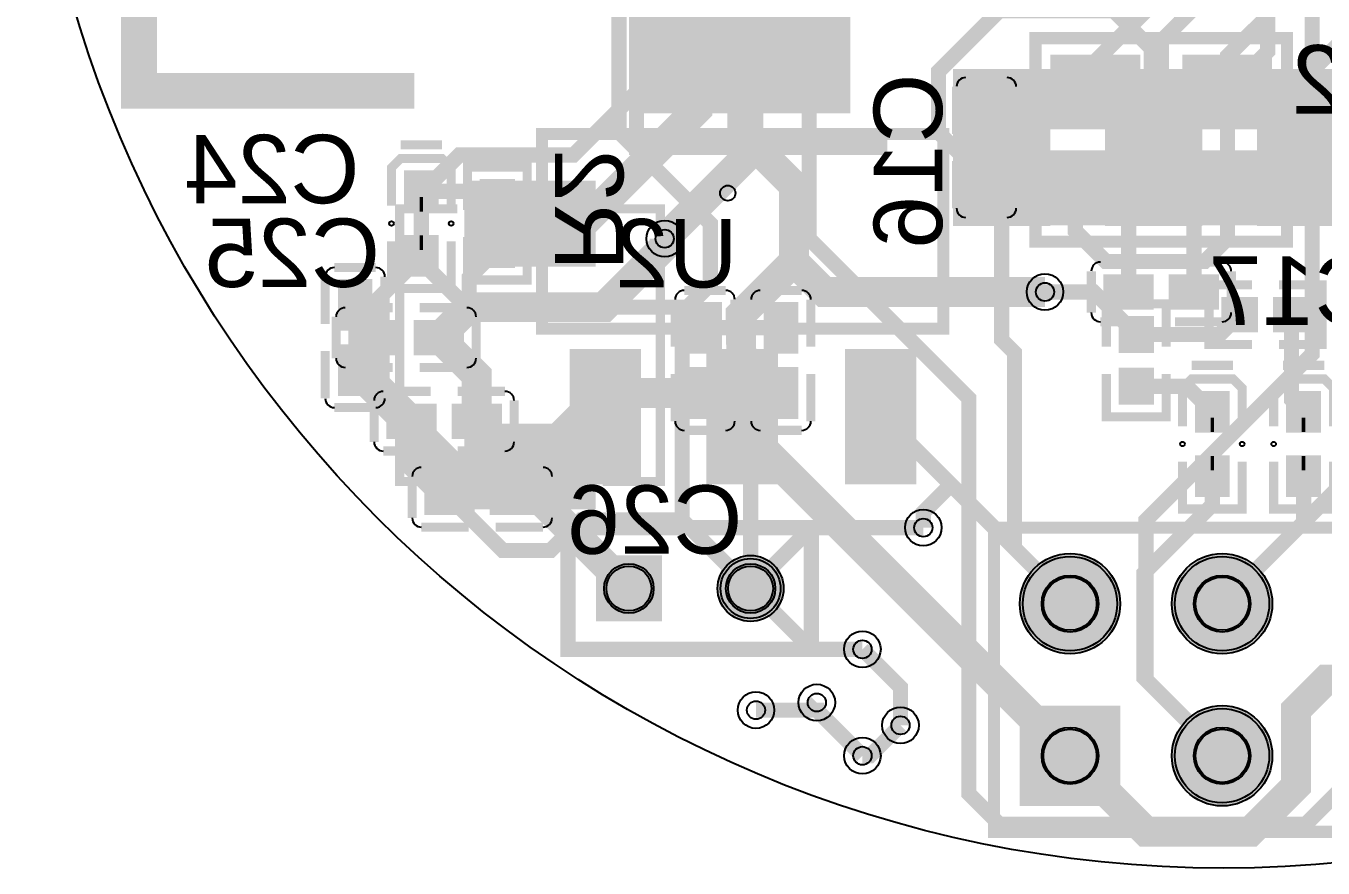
# Model space of a CAD drawing. Header units: millimetres. Extents: x -14.7 to 26, y -7.1 to 33.9.
# Drawn here: x -14.73 to 6.93, y -7.08 to 6.98 of the extents above; entities that cross this region are included whole.
import ezdxf

# ---------------------------------------------------------------- set-up
doc = ezdxf.new("R2010")
doc.units = ezdxf.units.MM
for name, color, linetype, true_color in [('BoardOutLine', 7, 'Continuous', 0xff00ff), ('BottomLayer', 7, 'Continuous', 0x0000ff), ('BottomPasteMaskLayer', 7, 'Continuous', 0x800000), ('BottomSilkLayer', 7, 'Continuous', 0x66cc33), ('BottomSolderMaskLayer', 7, 'Continuous', 0xaa00ff), ('Document', 7, 'Continuous', 0xffffff), ('Hole', 7, 'Continuous', 0x222222), ('Multi-Layer', 7, 'Continuous', 0xc0c0c0), ('TopLayer', 7, 'Continuous', 0xff0000), ('TopPasteMaskLayer', 7, 'Continuous', 0x808080), ('TopSilkLayer', 7, 'Continuous', 0xffcc00), ('TopSolderMaskLayer', 7, 'Continuous', 0x800080)]:
    doc.layers.add(name, color=color, linetype=linetype, true_color=true_color)
doc.styles.get("Standard").update_dxf_attribs({"font": 'arial.ttf'})

msp = doc.modelspace()

# ---------------------------------------------------------------- hatches: boundary and pattern name
at = {"layer": 'BottomLayer'}
for points in [[(-1.0170160000000124, 7.734299999999962), (-4.522216000000071, 7.734299999999962), (-4.522216000000071, 5.57529999999997), (-1.0170160000000124, 5.57529999999997)], [(2.427909799999725, 5.305018600000039), (3.4659823999998025, 5.304916999999932), (3.827983199999835, 5.683910399999945), (3.8279069999998683, 6.455028999999968), (2.427909799999725, 6.455028999999968)], [(4.628057799999851, 5.305018600000039), (6.028054999999995, 5.305018600000039), (6.028054999999995, 6.455028999999968), (4.628057799999851, 6.455028999999968)], [(1.577085999999781, 5.103012400000011), (1.0370819999998275, 5.103012400000011), (1.0370819999998275, 5.893104799999946), (1.577085999999781, 5.893104799999946)], [(1.577085999999781, 4.802987599999938), (1.0370819999998275, 4.802987599999938), (1.0370819999998275, 4.012895200000003), (1.577085999999781, 4.012895200000003)], [(2.427909799999725, 3.704818599999953), (3.8279069999998683, 3.704818599999953), (3.8279069999998683, 4.854828999999995), (2.427909799999725, 4.854828999999995)], [(4.628057799999851, 3.704818599999953), (6.028054999999995, 3.704818599999953), (6.028054999999995, 4.854828999999995), (4.628057799999851, 4.854828999999995)], [(-7.857997999999952, 3.902989400000024), (-8.398002000000133, 3.902989400000024), (-8.398002000000133, 4.539487999999892), (-7.857997999999952, 4.539487999999892)], [(-7.128002000000151, 3.8330124000000296), (-6.5879979999999705, 3.8330124000000296), (-6.5879979999999705, 4.398644999999988), (-7.128002000000151, 4.398644999999988)], [(-7.128002000000151, 3.532987599999956), (-6.5879979999999705, 3.532987599999956), (-6.5879979999999705, 2.9673549999999977), (-7.128002000000151, 2.9673549999999977)], [(-7.857997999999952, 3.4630105999999614), (-8.398002000000133, 3.4630105999999614), (-8.398002000000133, 2.8265119999999797), (-7.857997999999952, 2.8265119999999797)], [(4.078071599999703, 2.269997999999987), (4.078071599999703, 2.810002000000054), (3.287979199999654, 2.810002000000054), (3.287979199999654, 2.269997999999987)], [(4.378096400000004, 2.269997999999987), (4.378096400000004, 2.810002000000054), (5.168188800000053, 2.810002000000054), (5.168188800000053, 2.269997999999987)], [(-8.532012400000212, 1.5079979999999296), (-8.532012400000212, 2.0480019999999968), (-9.322104800000261, 2.0480019999999968), (-9.322104800000261, 1.5079979999999296)], [(-8.231987600000139, 1.5079979999999296), (-8.231987600000139, 2.0480019999999968), (-7.44189520000009, 2.0480019999999968), (-7.44189520000009, 1.5079979999999296)], [(-4.509516000000076, 1.5366999999999962), (-5.601716000000124, 1.5366999999999962), (-5.601716000000124, -0.6222999999999956), (-4.509516000000076, -0.6222999999999956)], [(-2.223516000000018, 1.5366999999999962), (-3.315716000000066, 1.5366999999999962), (-3.315716000000066, -0.6222999999999956), (-2.223516000000018, -0.6222999999999956)], [(0.08788399999980356, 1.5366999999999962), (-1.0043160000002445, 1.5366999999999962), (-1.0043160000002445, -0.6222999999999956), (0.08788399999980356, -0.6222999999999956)], [(-7.8970124000002215, 0.11099799999999505), (-7.8970124000002215, 0.6510020000000623), (-8.68710480000027, 0.6510020000000623), (-8.68710480000027, 0.11099799999999505)], [(-7.596987600000148, 0.11099799999999505), (-7.596987600000148, 0.6510020000000623), (-6.806895200000099, 0.6510020000000623), (-6.806895200000099, 0.11099799999999505)], [(-7.262012400000231, -1.1590020000001005), (-7.262012400000231, -0.6189980000000332), (-8.05210480000028, -0.6189980000000332), (-8.05210480000028, -1.1590020000001005)], [(-6.961987600000157, -1.1590020000001005), (-6.961987600000157, -0.6189980000000332), (-6.171895200000108, -0.6189980000000332), (-6.171895200000108, -1.1590020000001005)]]:
    msp.add_hatch(color=256, dxfattribs=at).paths.add_polyline_path(points)
at = {"layer": 'BottomPasteMaskLayer'}
for points in [[(-1.0170160000000124, 7.734299999999962), (-4.522216000000071, 7.734299999999962), (-4.522216000000071, 5.57529999999997), (-1.0170160000000124, 5.57529999999997)], [(2.427909799999725, 5.305018600000039), (3.4659823999998025, 5.304916999999932), (3.827983199999835, 5.683910399999945), (3.8279069999998683, 6.455028999999968), (2.427909799999725, 6.455028999999968)], [(4.628057799999851, 5.305018600000039), (6.028054999999995, 5.305018600000039), (6.028054999999995, 6.455028999999968), (4.628057799999851, 6.455028999999968)], [(1.082065399999692, 5.133035199999995), (1.532077199999776, 5.133035199999995), (1.5820643999998083, 5.203012199999989), (1.5820643999998083, 5.68302140000003), (1.532077199999776, 5.733033999999975), (1.082065399999692, 5.733033999999975), (1.0320781999998871, 5.68302140000003), (1.0320781999998871, 5.203012199999989)], [(1.082065399999692, 4.173016800000028), (1.532077199999776, 4.173016800000028), (1.5820643999998083, 4.223029399999973), (1.5820643999998083, 4.703013199999987), (1.532077199999776, 4.773015600000008), (1.082065399999692, 4.773015600000008), (1.0320781999998871, 4.703013199999987), (1.0320781999998871, 4.223029399999973)], [(2.427909799999725, 3.704818599999953), (3.8279069999998683, 3.704818599999953), (3.8279069999998683, 4.854828999999995), (2.427909799999725, 4.854828999999995)], [(4.628057799999851, 3.704818599999953), (6.028054999999995, 3.704818599999953), (6.028054999999995, 4.854828999999995), (4.628057799999851, 4.854828999999995)], [(-7.898003000000017, 3.8809929999999895), (-8.357997000000069, 3.8809929999999895), (-8.398002000000133, 3.9209979999999405), (-8.398002000000133, 4.499482999999941), (-8.357997000000069, 4.539487999999892), (-7.898003000000017, 4.539487999999892), (-7.857997999999952, 4.499482999999941), (-7.857997999999952, 3.9209979999999405)], [(-7.087997000000087, 3.818000999999981), (-6.628003000000035, 3.818000999999981), (-6.5879979999999705, 3.858005999999932), (-6.5879979999999705, 4.358639999999923), (-6.628003000000035, 4.398644999999988), (-7.087997000000087, 4.398644999999988), (-7.128002000000151, 4.358639999999923), (-7.128002000000151, 3.858005999999932)], [(-7.898003000000017, 3.485006999999996), (-8.357997000000069, 3.485006999999996), (-8.398002000000133, 3.445002000000045), (-8.398002000000133, 2.8665169999999307), (-8.357997000000069, 2.8265119999999797), (-7.898003000000017, 2.8265119999999797), (-7.857997999999952, 2.8665169999999307), (-7.857997999999952, 3.445002000000045)], [(-7.087997000000087, 3.5479990000000043), (-6.628003000000035, 3.5479990000000043), (-6.5879979999999705, 3.5079940000000533), (-6.5879979999999705, 3.0073600000000624), (-6.628003000000035, 2.9673549999999977), (-7.087997000000087, 2.9673549999999977), (-7.128002000000151, 3.0073600000000624), (-7.128002000000151, 3.5079940000000533)], [(3.448100799999793, 2.765018600000076), (3.448100799999793, 2.315006799999992), (3.4981133999999656, 2.2650195999999596), (3.9780971999998656, 2.2650195999999596), (4.048099599999887, 2.315006799999992), (4.048099599999887, 2.765018600000076), (3.9780971999998656, 2.8150057999999945), (3.4981133999999656, 2.8150057999999945)], [(4.408119199999874, 2.765018600000076), (4.408119199999874, 2.315006799999992), (4.478096199999982, 2.2650195999999596), (4.958105399999795, 2.2650195999999596), (5.00811799999974, 2.315006799999992), (5.00811799999974, 2.765018600000076), (4.958105399999795, 2.8150057999999945), (4.478096199999982, 2.8150057999999945)], [(-9.161983200000122, 2.0030186000000185), (-9.161983200000122, 1.5530067999999346), (-9.111970600000177, 1.5030195999999023), (-8.63198680000005, 1.5030195999999023), (-8.561984400000028, 1.5530067999999346), (-8.561984400000028, 2.0030186000000185), (-8.63198680000005, 2.053005799999937), (-9.111970600000177, 2.053005799999937)], [(-8.201964800000269, 2.0030186000000185), (-8.201964800000269, 1.5530067999999346), (-8.13198780000016, 1.5030195999999023), (-7.65197860000012, 1.5030195999999023), (-7.601966000000175, 1.5530067999999346), (-7.601966000000175, 2.0030186000000185), (-7.65197860000012, 2.053005799999937), (-8.13198780000016, 2.053005799999937)], [(-4.509516000000076, 1.5366999999999962), (-5.601716000000124, 1.5366999999999962), (-5.601716000000124, -0.6222999999999956), (-4.509516000000076, -0.6222999999999956)], [(-2.223516000000018, 1.5366999999999962), (-3.315716000000066, 1.5366999999999962), (-3.315716000000066, -0.6222999999999956), (-2.223516000000018, -0.6222999999999956)], [(0.08788399999980356, 1.5366999999999962), (-1.0043160000002445, 1.5366999999999962), (-1.0043160000002445, -0.6222999999999956), (0.08788399999980356, -0.6222999999999956)], [(-8.526983200000132, 0.606018600000084), (-8.526983200000132, 0.1560068000000001), (-8.476970600000186, 0.1060195999999678), (-7.996986800000059, 0.1060195999999678), (-7.926984400000038, 0.1560068000000001), (-7.926984400000038, 0.606018600000084), (-7.996986800000059, 0.6560058000000026), (-8.476970600000186, 0.6560058000000026)], [(-7.566964800000278, 0.606018600000084), (-7.566964800000278, 0.1560068000000001), (-7.496987799999943, 0.1060195999999678), (-7.0169786000001295, 0.1060195999999678), (-6.966966000000184, 0.1560068000000001), (-6.966966000000184, 0.606018600000084), (-7.0169786000001295, 0.6560058000000026), (-7.496987799999943, 0.6560058000000026)], [(-7.891983200000141, -0.6639814000000115), (-7.891983200000141, -1.1139931999999817), (-7.841970600000195, -1.163980400000014), (-7.361986800000068, -1.163980400000014), (-7.291984400000047, -1.1139931999999817), (-7.291984400000047, -0.6639814000000115), (-7.361986800000068, -0.6139942000000929), (-7.841970600000195, -0.6139942000000929)], [(-6.931964800000287, -0.6639814000000115), (-6.931964800000287, -1.1139931999999817), (-6.861987799999952, -1.163980400000014), (-6.381978600000139, -1.163980400000014), (-6.331966000000193, -1.1139931999999817), (-6.331966000000193, -0.6639814000000115), (-6.381978600000139, -0.6139942000000929), (-6.861987799999952, -0.6139942000000929)]]:
    msp.add_hatch(color=256, dxfattribs=at).paths.add_polyline_path(points)
at = {"layer": 'BottomSilkLayer'}
msp.add_hatch(color=256, dxfattribs=at).paths.add_polyline_path([(-7.781798000000208, 4.9204879999999775), (-8.474202000000105, 4.9204879999999775), (-8.474202000000105, 5.0728880000000345), (-7.781798000000208, 5.0728880000000345)])
at = {"layer": 'BottomSolderMaskLayer'}
for points in [[(-0.9662160000000313, 7.785099999999943), (-4.573016000000052, 7.785099999999943), (-4.573016000000052, 5.524499999999989), (-0.9662160000000313, 5.524499999999989)], [(2.377102426727788, 5.254211867956542), (3.4905095889400855, 5.254101291898564), (3.8787813566816567, 5.6665776320876375), (3.878699626728121, 6.505822267956546), (2.377102426727788, 6.505822267956546)], [(4.577250426727915, 5.254211867956542), (6.078847626728248, 5.254211867956542), (6.078847626728248, 6.505822267956546), (4.577250426727915, 6.505822267956546)], [(1.5944461234487335, 5.065846680338609), (1.019721876550875, 5.065846680338609), (1.019721876550875, 5.9302657407337165), (1.5944461234487335, 5.9302657407337165)], [(1.5944461234487335, 4.84015331966134), (1.019721876550875, 4.84015331966134), (1.019721876550875, 3.9757342592662326), (1.5944461234487335, 3.9757342592662326)], [(2.377102426727788, 3.6540118679564557), (3.878699626728121, 3.6540118679564557), (3.878699626728121, 4.90562226795646), (2.377102426727788, 4.90562226795646)], [(4.577250426727915, 3.6540118679564557), (6.078847626728248, 3.6540118679564557), (6.078847626728248, 4.90562226795646), (4.577250426727915, 4.90562226795646)], [(-7.836447836379648, 3.8730518082785466), (-8.419552163620438, 3.8730518082785466), (-8.419552163620438, 4.569427981185299), (-7.836447836379648, 4.569427981185299)], [(-7.152250046699692, 3.806408110253983), (-6.56374995330043, 3.806408110253983), (-6.56374995330043, 4.42525167920985), (-7.152250046699692, 4.42525167920985)], [(-7.836447836379648, 3.492948191721439), (-8.419552163620438, 3.492948191721439), (-8.419552163620438, 2.796572018814686), (-7.836447836379648, 2.796572018814686)], [(-7.152250046699692, 3.5595918897460024), (-6.56374995330043, 3.5595918897460024), (-6.56374995330043, 2.940748320790135), (-7.152250046699692, 2.940748320790135)], [(4.103473233125214, 2.2445979999999963), (4.103473233125214, 2.835401999999931), (3.2625808331251847, 2.835401999999931), (3.2625808331251847, 2.2445979999999963)], [(4.352694766874492, 2.2445979999999963), (4.352694766874492, 2.835401999999931), (5.193587166874522, 2.835401999999931), (5.193587166874522, 2.2445979999999963)], [(-8.5066107668747, 1.482597999999939), (-8.5066107668747, 2.0734019999999873), (-9.34750316687473, 2.0734019999999873), (-9.34750316687473, 1.482597999999939)], [(-8.25738923312565, 1.482597999999939), (-8.25738923312565, 2.0734019999999873), (-7.4164968331256205, 2.0734019999999873), (-7.4164968331256205, 1.482597999999939)], [(-4.458716000000095, 1.5874999999999773), (-5.652516000000105, 1.5874999999999773), (-5.652516000000105, -0.6730999999999767), (-4.458716000000095, -0.6730999999999767)], [(-2.1727160000000367, 1.5874999999999773), (-3.366516000000047, 1.5874999999999773), (-3.366516000000047, -0.6730999999999767), (-2.1727160000000367, -0.6730999999999767)], [(0.13868399999978465, 1.5874999999999773), (-1.0551160000002255, 1.5874999999999773), (-1.0551160000002255, -0.6730999999999767), (0.13868399999978465, -0.6730999999999767)], [(-7.87161076687471, 0.0855980000000045), (-7.87161076687471, 0.6764019999999391), (-8.71250316687474, 0.6764019999999391), (-8.71250316687474, 0.0855980000000045)], [(-7.622389233125659, 0.0855980000000045), (-7.622389233125659, 0.6764019999999391), (-6.78149683312563, 0.6764019999999391), (-6.78149683312563, 0.0855980000000045)], [(-7.236610766874719, -1.1844019999999773), (-7.236610766874719, -0.5935980000000427), (-8.077503166874749, -0.5935980000000427), (-8.077503166874749, -1.1844019999999773)], [(-6.987389233125668, -1.1844019999999773), (-6.987389233125668, -0.5935980000000427), (-6.146496833125639, -0.5935980000000427), (-6.146496833125639, -1.1844019999999773)], [(-5.212715000000117, -1.8622010000000273), (-4.111117000000149, -1.8622010000000273), (-4.111117000000149, -2.9637989999999945), (-5.212715000000117, -2.9637989999999945)], [(-3.180715000000094, -2.413000000000011, 1), (-2.079117000000094, -2.413000000000011, 1)], [(1.8658839999999661, -2.66700000000003, 1), (3.5422839999999662, -2.66700000000003, 1)], [(4.40588399999993, -2.66700000000003, 1), (6.082283999999929, -2.66700000000003, 1)], [(1.8658839999998236, -4.368800000000078), (3.5422839999998814, -4.368800000000078), (3.5422839999998814, -6.045199999999909), (1.8658839999998236, -6.045199999999909)], [(4.40588399999993, -5.206999999999994, 1), (6.082283999999929, -5.206999999999994, 1)]]:
    msp.add_hatch(color=256, dxfattribs=at).paths.add_polyline_path(points)
at = {"layer": 'Document'}
for points in [[(-8.0980026000002, 4.1230041999999685), (-8.157997400000113, 4.1230041999999685), (-8.157997400000113, 3.882999600000062), (-8.0980026000002, 3.882999600000062)], [(-8.0980026000002, 3.2429957999999033), (-8.157997400000113, 3.2429957999999033), (-8.157997400000113, 3.4830003999999235), (-8.0980026000002, 3.4830003999999235)], [(-7.9280003999999735, 3.3329879999998866), (-8.327999600000112, 3.3329879999998866), (-8.327999600000112, 3.39300819999994), (-7.9280003999999735, 3.39300819999994)], [(5.050002599999743, 0.44000419999997575), (5.109997399999884, 0.44000419999997575), (5.109997399999884, 0.19999960000006922), (5.050002599999743, 0.19999960000006922)], [(6.574002599999858, 0.44000419999997575), (6.633997399999771, 0.44000419999997575), (6.633997399999771, 0.19999960000006922), (6.574002599999858, 0.19999960000006922)], [(5.050002599999743, -0.44000420000008944), (5.109997399999884, -0.44000420000008944), (5.109997399999884, -0.19999960000006922), (5.050002599999743, -0.19999960000006922)], [(6.574002599999858, -0.44000420000008944), (6.633997399999771, -0.44000420000008944), (6.633997399999771, -0.19999960000006922), (6.574002599999858, -0.19999960000006922)], [(4.880000399999972, -0.3500120000001061), (5.279999599999883, -0.3500120000001061), (5.279999599999883, -0.28999180000005254), (4.880000399999972, -0.28999180000005254)], [(6.404000399999859, -0.3500120000001061), (6.803999599999997, -0.3500120000001061), (6.803999599999997, -0.28999180000005254), (6.404000399999859, -0.28999180000005254)]]:
    msp.add_hatch(color=256, dxfattribs=at).paths.add_polyline_path(points)
at = {"layer": 'Multi-Layer'}
for points in [[(-5.1619150000001355, -1.9130010000000084), (-4.16191700000013, -1.9130010000000084), (-4.16191700000013, -2.9129990000000134), (-5.1619150000001355, -2.9129990000000134)], [(-3.1299150000000937, -2.413000000000011, 1), (-2.129917000000094, -2.413000000000011, 1)], [(1.9166839999999663, -2.66700000000003, 1), (3.491483999999966, -2.66700000000003, 1)], [(4.45668399999993, -2.66700000000003, 1), (6.03148399999993, -2.66700000000003, 1)], [(1.9166839999998047, -4.4196000000000595), (3.4914839999999003, -4.4196000000000595), (3.4914839999999003, -5.9944000000000415), (1.9166839999998047, -5.9944000000000415)], [(4.45668399999993, -5.206999999999994, 1), (6.03148399999993, -5.206999999999994, 1)]]:
    msp.add_hatch(color=256, dxfattribs=at).paths.add_polyline_path(points)
at = {"layer": 'TopLayer'}
for points in [[(0.7990839999997661, 6.214998999999921), (2.3230839999998807, 6.214998999999921), (2.3230839999998807, 3.6910010000000284), (0.7990839999997661, 3.6910010000000284)], [(3.339083999999957, 6.214998999999921), (4.863083999999844, 6.214998999999921), (4.863083999999844, 3.6910010000000284), (3.339083999999957, 3.6910010000000284)], [(5.879083999999921, 6.214998999999921), (7.403083999999808, 6.214998999999921), (7.403083999999808, 3.6910010000000284), (5.879083999999921, 3.6910010000000284)], [(-7.372908800000232, 2.979039000000057), (-7.372908800000232, 4.3790616), (-5.252897800000028, 4.3790616), (-5.252897800000028, 2.979039000000057)], [(-9.503918000000112, 1.9280123999999432), (-8.963914000000159, 1.9280123999999432), (-8.963914000000159, 2.718104799999992), (-9.503918000000112, 2.718104799999992)], [(5.8189875999999, 1.8889979999999014), (5.8189875999999, 2.4290019999999686), (5.253354999999829, 2.4290019999999686), (5.253354999999829, 1.8889979999999014)], [(6.119012399999747, 1.8889979999999014), (6.119012399999747, 2.4290019999999686), (6.684645000000046, 2.4290019999999686), (6.684645000000046, 1.8889979999999014)], [(-3.6619180000002416, 1.5470123999999714), (-3.1219140000000607, 1.5470123999999714), (-3.1219140000000607, 2.33710480000002), (-3.6619180000002416, 2.33710480000002)], [(-1.8519140000000789, 1.5470123999999714), (-2.39191800000026, 1.5470123999999714), (-2.39191800000026, 2.33710480000002), (-1.8519140000000789, 2.33710480000002)], [(3.5399979999999687, 1.5470123999999714), (4.080001999999922, 1.5470123999999714), (4.080001999999922, 2.112645000000043), (3.5399979999999687, 2.112645000000043)], [(-9.503918000000112, 1.627987599999983), (-8.963914000000159, 1.627987599999983), (-8.963914000000159, 0.8378951999999344), (-9.503918000000112, 0.8378951999999344)], [(-3.6619180000002416, 1.2469876000000113), (-3.1219140000000607, 1.2469876000000113), (-3.1219140000000607, 0.45689519999996264), (-3.6619180000002416, 0.45689519999996264)], [(-1.8519140000000789, 1.2469876000000113), (-2.39191800000026, 1.2469876000000113), (-2.39191800000026, 0.45689519999996264), (-1.8519140000000789, 0.45689519999996264)], [(3.5399979999999687, 1.2469876000000113), (4.080001999999922, 1.2469876000000113), (4.080001999999922, 0.6813549999999395), (3.5399979999999687, 0.6813549999999395)], [(4.8099979999999505, 0.2199894000000313), (5.350001999999904, 0.2199894000000313), (5.350001999999904, 0.8564879999998993), (4.8099979999999505, 0.8564879999998993)], [(6.333997999999838, 0.2199894000000313), (6.874002000000019, 0.2199894000000313), (6.874002000000019, 0.8564879999998993), (6.333997999999838, 0.8564879999998993)], [(-7.372908800000232, -1.0770616000000928), (-7.372908800000232, 0.32296099999996386), (-5.252897800000028, 0.32296099999996386), (-5.252897800000028, -1.0770616000000928)], [(4.8099979999999505, -0.2199894000000313), (5.350001999999904, -0.2199894000000313), (5.350001999999904, -0.856488000000013), (4.8099979999999505, -0.856488000000013)], [(6.333997999999838, -0.2199894000000313), (6.874002000000019, -0.2199894000000313), (6.874002000000019, -0.856488000000013), (6.333997999999838, -0.856488000000013)]]:
    msp.add_hatch(color=256, dxfattribs=at).paths.add_polyline_path(points)
at = {"layer": 'TopPasteMaskLayer'}
for points in [[(0.7990839999997661, 6.214998999999921), (2.3230839999998807, 6.214998999999921), (2.3230839999998807, 3.6910010000000284), (0.7990839999997661, 3.6910010000000284)], [(3.339083999999957, 6.214998999999921), (4.863083999999844, 6.214998999999921), (4.863083999999844, 3.6910010000000284), (3.339083999999957, 3.6910010000000284)], [(5.879083999999921, 6.214998999999921), (7.403083999999808, 6.214998999999921), (7.403083999999808, 3.6910010000000284), (5.879083999999921, 3.6910010000000284)], [(-7.372908800000232, 2.979039000000057), (-7.372908800000232, 4.3790616), (-5.252897800000028, 4.3790616), (-5.252897800000028, 2.979039000000057)], [(-9.008897400000023, 1.9580351999999266), (-9.458909200000107, 1.9580351999999266), (-9.50889640000014, 2.0280122000000347), (-9.50889640000014, 2.5080213999999614), (-9.458909200000107, 2.558033999999907), (-9.008897400000023, 2.558033999999907), (-8.958910200000219, 2.5080213999999614), (-8.958910200000219, 2.0280122000000347)], [(5.833998999999949, 1.929002999999966), (5.833998999999949, 2.388996999999904), (5.793993999999884, 2.4290019999999686), (5.293359999999893, 2.4290019999999686), (5.253354999999829, 2.388996999999904), (5.253354999999829, 1.929002999999966), (5.293359999999893, 1.8889979999999014), (5.793993999999884, 1.8889979999999014)], [(6.104000999999926, 1.929002999999966), (6.104000999999926, 2.388996999999904), (6.144005999999763, 2.4290019999999686), (6.644639999999981, 2.4290019999999686), (6.684645000000046, 2.388996999999904), (6.684645000000046, 1.929002999999966), (6.644639999999981, 1.8889979999999014), (6.144005999999763, 1.8889979999999014)], [(-3.1668974000001526, 1.5770351999999548), (-3.6169092000002365, 1.5770351999999548), (-3.6668964000000415, 1.6470121999999492), (-3.6668964000000415, 2.1270213999999896), (-3.6169092000002365, 2.177033999999935), (-3.1668974000001526, 2.177033999999935), (-3.1169102000001203, 2.1270213999999896), (-3.1169102000001203, 1.6470121999999492)], [(-2.346934600000168, 2.176983199999995), (-1.896922800000084, 2.176983199999995), (-1.846935600000279, 2.1269706000000497), (-1.846935600000279, 1.6469867999999224), (-1.896922800000084, 1.5769844000000148), (-2.346934600000168, 1.5769844000000148), (-2.3969218000002, 1.6469867999999224), (-2.3969218000002, 2.1269706000000497)], [(3.5800030000000334, 1.5320010000000366), (4.0399969999998575, 1.5320010000000366), (4.080001999999922, 1.5720059999999876), (4.080001999999922, 2.0726399999999785), (4.0399969999998575, 2.112645000000043), (3.5800030000000334, 2.112645000000043), (3.5399979999999687, 2.0726399999999785), (3.5399979999999687, 1.5720059999999876)], [(-9.008897400000023, 0.9980167999999594), (-9.458909200000107, 0.9980167999999594), (-9.50889640000014, 1.0480294000000185), (-9.50889640000014, 1.5280132000000322), (-9.458909200000107, 1.5980156000000534), (-9.008897400000023, 1.5980156000000534), (-8.958910200000219, 1.5280132000000322), (-8.958910200000219, 1.0480294000000185)], [(-3.1668974000001526, 0.6170167999999876), (-3.6169092000002365, 0.6170167999999876), (-3.6668964000000415, 0.667029399999933), (-3.6668964000000415, 1.1470132000000604), (-3.6169092000002365, 1.217015599999968), (-3.1668974000001526, 1.217015599999968), (-3.1169102000001203, 1.1470132000000604), (-3.1169102000001203, 0.667029399999933)], [(-2.346934600000168, 1.216964800000028), (-1.896922800000084, 1.216964800000028), (-1.846935600000279, 1.1469877999999198), (-1.846935600000279, 0.6669785999999931), (-1.896922800000084, 0.6169660000000476), (-2.346934600000168, 0.6169660000000476), (-2.3969218000002, 0.6669785999999931), (-2.3969218000002, 1.1469877999999198)], [(3.5800030000000334, 1.2619989999999461), (4.0399969999998575, 1.2619989999999461), (4.080001999999922, 1.2219939999999951), (4.080001999999922, 0.7213600000000042), (4.0399969999998575, 0.6813549999999395), (3.5800030000000334, 0.6813549999999395), (3.5399979999999687, 0.7213600000000042), (3.5399979999999687, 1.2219939999999951)], [(4.850003000000015, 0.19799299999999675), (5.309996999999839, 0.19799299999999675), (5.350001999999904, 0.23799799999994775), (5.350001999999904, 0.8164829999999483), (5.309996999999839, 0.8564879999998993), (4.850003000000015, 0.8564879999998993), (4.8099979999999505, 0.8164829999999483), (4.8099979999999505, 0.23799799999994775)], [(6.374002999999902, 0.19799299999999675), (6.833996999999954, 0.19799299999999675), (6.874002000000019, 0.23799799999994775), (6.874002000000019, 0.8164829999999483), (6.833996999999954, 0.8564879999998993), (6.374002999999902, 0.8564879999998993), (6.333997999999838, 0.8164829999999483), (6.333997999999838, 0.23799799999994775)], [(-7.372908800000232, -1.0770616000000928), (-7.372908800000232, 0.32296099999996386), (-5.252897800000028, 0.32296099999996386), (-5.252897800000028, -1.0770616000000928)], [(4.850003000000015, -0.19799299999999675), (5.309996999999839, -0.19799299999999675), (5.350001999999904, -0.23799799999994775), (5.350001999999904, -0.816483000000062), (5.309996999999839, -0.856488000000013), (4.850003000000015, -0.856488000000013), (4.8099979999999505, -0.816483000000062), (4.8099979999999505, -0.23799799999994775)], [(6.374002999999902, -0.19799299999999675), (6.833996999999954, -0.19799299999999675), (6.874002000000019, -0.23799799999994775), (6.874002000000019, -0.816483000000062), (6.833996999999954, -0.856488000000013), (6.374002999999902, -0.856488000000013), (6.333997999999838, -0.816483000000062), (6.333997999999838, -0.23799799999994775)]]:
    msp.add_hatch(color=256, dxfattribs=at).paths.add_polyline_path(points)
at = {"layer": 'TopSilkLayer'}
for points in [[(4.7337979999997515, 1.2374879999999848), (5.426201999999876, 1.2374879999999848), (5.426201999999876, 1.3898880000000418), (4.7337979999997515, 1.3898880000000418)], [(6.257797999999866, 1.2374879999999848), (6.950201999999763, 1.2374879999999848), (6.950201999999763, 1.3898880000000418), (6.257797999999866, 1.3898880000000418)]]:
    msp.add_hatch(color=256, dxfattribs=at).paths.add_polyline_path(points)
at = {"layer": 'TopSolderMaskLayer'}
for points in [[(0.7482840000000124, 6.265798999999902), (2.3738839999998618, 6.265798999999902), (2.3738839999998618, 3.6402010000000473), (0.7482840000000124, 3.6402010000000473)], [(3.288283999999976, 6.265798999999902), (4.913883999999825, 6.265798999999902), (4.913883999999825, 3.6402010000000473), (3.288283999999976, 3.6402010000000473)], [(5.82828399999994, 6.265798999999902), (7.453883999999789, 6.265798999999902), (7.453883999999789, 3.6402010000000473), (5.82828399999994, 3.6402010000000473)], [(-7.411371472811197, 2.962267970227117), (-7.411371472811197, 4.395838107518216), (-5.214434205529869, 4.395838107518216), (-5.214434205529869, 2.962267970227117)], [(-9.521278123449065, 1.8908466803386546), (-8.946553876551206, 1.8908466803386546), (-8.946553876551206, 2.755265740733762), (-9.521278123449065, 2.755265740733762)], [(5.844385318904187, 1.8635980000000245), (5.844385318904187, 2.454401999999959), (5.227954999999838, 2.454401999999959), (5.227954999999838, 1.8635980000000245)], [(6.09361468109546, 1.8635980000000245), (6.09361468109546, 2.454401999999959), (6.7100450000000365, 2.454401999999959), (6.7100450000000365, 1.8635980000000245)], [(-3.6792781234489667, 1.5098466803386827), (-3.1045538765511083, 1.5098466803386827), (-3.1045538765511083, 2.3742657407336765), (-3.6792781234489667, 2.3742657407336765)], [(-1.8345538765511265, 1.5098466803386827), (-2.409278123448985, 1.5098466803386827), (-2.409278123448985, 2.3742657407336765), (-1.8345538765511265, 2.3742657407336765)], [(3.515749953300201, 1.5204081102540385), (4.10425004669969, 1.5204081102540385), (4.10425004669969, 2.139251679209792), (3.515749953300201, 2.139251679209792)], [(-9.521278123449065, 1.6651533196612718), (-8.946553876551206, 1.6651533196612718), (-8.946553876551206, 0.8007342592662781), (-9.521278123449065, 0.8007342592662781)], [(-3.6792781234489667, 1.2841533196613), (-3.1045538765511083, 1.2841533196613), (-3.1045538765511083, 0.41973425926619257), (-3.6792781234489667, 0.41973425926619257)], [(-1.8345538765511265, 1.2841533196613), (-2.409278123448985, 1.2841533196613), (-2.409278123448985, 0.41973425926619257), (-1.8345538765511265, 0.41973425926619257)], [(3.515749953300201, 1.2735918897459442), (4.10425004669969, 1.2735918897459442), (4.10425004669969, 0.6547483207900768), (3.515749953300201, 0.6547483207900768)], [(4.788447836379646, 0.19005180827855384), (5.371552163620208, 0.19005180827855384), (5.371552163620208, 0.8864279811853066), (4.788447836379646, 0.8864279811853066)], [(6.312447836379533, 0.19005180827855384), (6.895552163620323, 0.19005180827855384), (6.895552163620323, 0.8864279811853066), (6.312447836379533, 0.8864279811853066)], [(-7.411371472811197, -1.093838107518195), (-7.411371472811197, 0.33973202977290384), (-5.214434205529869, 0.33973202977290384), (-5.214434205529869, -1.093838107518195)], [(4.788447836379646, -0.19005180827855384), (5.371552163620208, -0.19005180827855384), (5.371552163620208, -0.8864279811853066), (4.788447836379646, -0.8864279811853066)], [(6.312447836379533, -0.19005180827855384), (6.895552163620323, -0.19005180827855384), (6.895552163620323, -0.8864279811853066), (6.312447836379533, -0.8864279811853066)], [(-5.212715000000117, -1.8622010000000273), (-4.111117000000149, -1.8622010000000273), (-4.111117000000149, -2.9637989999999945), (-5.212715000000117, -2.9637989999999945)], [(-3.180715000000094, -2.413000000000011, 1), (-2.079117000000094, -2.413000000000011, 1)], [(1.8658839999999661, -2.66700000000003, 1), (3.5422839999999662, -2.66700000000003, 1)], [(4.40588399999993, -2.66700000000003, 1), (6.082283999999929, -2.66700000000003, 1)], [(1.8658839999998236, -4.368800000000078), (3.5422839999998814, -4.368800000000078), (3.5422839999998814, -6.045199999999909), (1.8658839999998236, -6.045199999999909)], [(4.40588399999993, -5.206999999999994, 1), (6.082283999999929, -5.206999999999994, 1)]]:
    msp.add_hatch(color=256, dxfattribs=at).paths.add_polyline_path(points)

# ---------------------------------------------------------------- linework, layer by layer
at = {"layer": 'BoardOutLine'}
msp.add_circle((5.269991999999775, 12.916915999999901), 19.999959999999998, dxfattribs=at)
at = {"layer": 'BottomLayer'}
for points, const_width in [([(-8.242731800000229, 5.898896000000036), (-12.842519400000128, 5.898896000000036), (-12.842519400000128, 8.200212199999896), (-9.941966399999956, 8.20008519999999), (-9.941966399999956, 10.498937599999977), (-12.842519400000128, 10.498937599999977), (-12.842519400000128, 12.800126800000044), (-9.941966399999956, 12.800126800000044), (-9.941966399999956, 15.098826799999983), (-12.842519400000128, 15.098826799999983)], 0.5999988), ([(3.1282639999999446, 5.88009999999997), (3.1282639999999446, 6.393180000000029), (5.7470039999998335, 9.011920000000032), (5.7470039999998335, 10.276839999999993)], 0.254), ([(5.24408399999993, -5.206999999999994), (3.974083999999948, -3.937000000000012), (3.974083999999948, -1.2699999999999818), (6.747687799999994, 1.5036037999999508), (6.747687799999994, 10.276916200000073)], 0.254), ([(5.327903999999762, 4.279899999999998), (5.1551839999997355, 4.279899999999998), (4.228083999999853, 5.206999999999994), (4.228083999999853, 6.7309999999999945), (6.2473839999997836, 8.775700000000029), (6.2473839999997836, 10.276839999999993)], 0.254), ([(5.24408399999993, -2.66700000000003), (7.248067799999717, -0.6630162000000155), (7.248067799999717, 10.276916200000073)], 0.254), ([(-2.8839160000002266, 9.816084000000046), (-4.826000000000022, 7.874000000000024), (-4.826000000000022, 5.206999999999994), (-3.3020000000001346, 3.6829999999999927), (-3.3020000000001346, 2.66700000000003), (-3.772916000000123, 2.1960840000000417), (-3.772916000000123, -1.2699999999999818)], 0.254), ([(-2.769616000000269, 6.654799999999909), (-2.8839160000002266, 6.76909999999998), (-2.8839160000002266, 8.725915999999984)], 0.49999899999999997), ([(1.3070839999998043, 4.4079159999998865), (0.5080000000000382, 5.206999999999994), (0.5080000000000382, 6.222999999999956), (1.7632679999999255, 7.478267999999957), (1.7632679999999255, 7.874000000000024)], 0.254), ([(5.3281833999999435, 5.8800745999999435), (6.006083999999873, 6.557975199999987), (6.006083999999873, 7.3659999999999854)], 0.254), ([(-2.769616000000269, 0.4572000000000571), (-2.7950160000000324, 2.158999999999992), (-1.906016000000136, 3.048000000000002), (-1.906016000000136, 4.317999999999984), (-2.769616000000269, 5.181600000000003), (-2.769616000000269, 6.654799999999909)], 0.49999899999999997), ([(3.128009999999904, 5.88009999999997), (2.7459939999998824, 5.498084000000063), (1.3070839999998043, 5.498084000000063)], 0.254), ([(2.704083999999966, -5.206999999999994), (3.974083999999948, -6.476999999999975), (5.714999999999918, -6.476999999999975), (6.476999999999862, -5.715000000000032), (6.476999999999862, -4.44500000000005), (6.9849999999999, -3.937000000000012), (8.381999999999834, -3.937000000000012), (9.181083999999828, -3.1379160000000184), (9.181083999999828, 4.9529999999999745)], 0.49999899999999997), ([(-6.858000000000175, 4.115815999999995), (-6.963410000000067, 4.2212260000000015), (-8.128000000000156, 4.2212260000000015)], 0.254), ([(3.128009999999904, 4.279899999999998), (2.9999939999997878, 4.4079159999998865), (1.3070839999998043, 4.4079159999998865)], 0.254), ([(3.128009999999904, 4.279899999999998), (3.6829999999999927, 3.7249100000000226), (3.6829999999999927, 2.5399999999999636)], 0.254), ([(5.328157999999803, 4.279899999999998), (4.773167999999714, 3.7249100000000226), (4.773167999999714, 2.5399999999999636)], 0.254), ([(-7.836916000000201, 1.77800000000002), (-7.328916000000163, 2.2859999999999445), (-5.080000000000155, 2.2859999999999445), (-4.064000000000078, 3.302000000000021), (-4.064000000000078, 3.4289999999999736)], 0.49999899999999997), ([(-8.128000000000156, 3.144773999999984), (-8.92708400000015, 2.3456899999999905), (-8.92708400000015, 1.77800000000002)], 0.254), ([(-6.858000000000175, 3.25018399999999), (-7.328916000000163, 2.779268000000002), (-7.328916000000163, 2.2859999999999445)], 0.254), ([(-1.906016000000136, 3.048000000000002), (-1.3980160000000978, 2.5399999999999636), (2.285999999999831, 2.5399999999999636)], 0.49999899999999997), ([(-8.92708400000015, 1.77800000000002), (-8.92708400000015, 1.0159999999999627), (-8.292084000000159, 0.3809999999999718)], 0.49999899999999997), ([(-7.836916000000201, 1.77800000000002), (-7.20191600000021, 1.143000000000029), (-7.20191600000021, 0.3809999999999718)], 0.49999899999999997), ([(-5.0556160000001, 0.4572000000000571), (-6.401816000000281, -0.88900000000001), (-6.566916000000219, -0.88900000000001)], 0.49999899999999997), ([(2.704083999999966, -5.206999999999994), (-2.769616000000269, 0.26670000000001437), (-2.769616000000269, 0.4572000000000571)], 0.49999899999999997), ([(-8.292084000000159, 0.3809999999999718), (-8.292084000000159, -0.2540000000000191), (-7.657084000000168, -0.88900000000001)], 0.49999899999999997), ([(-7.20191600000021, 0.3809999999999718), (-6.566916000000219, -0.2540000000000191), (-6.566916000000219, -0.88900000000001)], 0.49999899999999997), ([(2.704083999999966, -2.66700000000003), (-0.42011600000023464, 0.4572000000000571), (-0.4582159999999931, 0.4572000000000571)], 0.254), ([(0.7170419999997648, -0.679958000000056), (0.2539999999999054, -1.143000000000029), (0.2539999999999054, -1.3970000000000482)], 0.254), ([(-2.629916000000094, -2.413000000000011), (-3.772916000000123, -1.2699999999999818), (-5.461000000000013, -1.2699999999999818), (-5.969000000000051, -1.77800000000002), (-6.768084000000272, -1.77800000000002), (-7.657084000000168, -0.88900000000001)], 0.254), ([(-2.629916000000094, -2.413000000000011), (-1.6139160000002448, -3.4289999999999736), (-0.762000000000171, -3.4289999999999736)], 0.254), ([(-0.762000000000171, -3.4289999999999736), (-0.762000000000171, -3.4289999999999736), (-0.12700000000018008, -4.0639999999999645), (-0.12700000000018008, -4.699000000000069)], 0.254), ([(-1.5240000000001146, -4.317999999999984), (-1.5240000000001146, -4.317999999999984), (-1.6510000000000673, -4.44500000000005), (-2.5399999999999636, -4.44500000000005)], 0.254), ([(-0.762000000000171, -5.206999999999994), (-0.762000000000171, -5.206999999999994), (-1.5240000000001146, -4.44500000000005), (-1.5240000000001146, -4.317999999999984)], 0.254), ([(-0.12700000000018008, -4.699000000000069), (-0.12700000000018008, -4.699000000000069), (-0.6349999999999909, -5.206999999999994), (-0.762000000000171, -5.206999999999994)], 0.254)]:
    msp.add_lwpolyline(points, dxfattribs=dict(at, const_width=const_width))
at = {"layer": 'BottomSilkLayer'}
for points, const_width in [([(2.1279865999997583, 6.779920399999924), (6.327978199999961, 6.779920399999924), (6.327978199999961, 3.3799271999999974), (2.1279865999997583, 3.3799271999999974), (2.1279865999997583, 6.779920399999924)], 0.20320000000000002), ([(-6.112256000000116, 1.9278600000000097), (0.588263999999981, 1.9278600000000097), (0.588263999999981, 5.176519999999982), (-6.112256000000116, 5.176519999999982), (-6.112256000000116, 1.9278600000000097)], 0.20066)]:
    msp.add_lwpolyline(points, close=True, dxfattribs=dict(at, const_width=const_width))
at = {"layer": 'BottomSilkLayer', "const_width": 0.1524}
for points in [[(1.65328599999998, 6.121704799999975), (0.9608819999998559, 6.121704799999975)], [(0.8084819999999127, 5.969304800000032), (0.8084819999999127, 5.179212399999983)], [(1.805685999999696, 5.179212399999983), (1.805685999999696, 5.969304800000032)], [(-7.629398000000037, 3.9791893999999957), (-7.629398000000037, 4.615687999999977), (-7.781798000000208, 4.768087999999921), (-8.474202000000105, 4.768087999999921), (-8.626602000000275, 4.615687999999977), (-8.626602000000275, 3.9791893999999957)], [(0.8084819999999127, 3.9366951999999173), (0.8084819999999127, 4.726787599999966)], [(1.805685999999696, 4.726787599999966), (1.805685999999696, 3.9366951999999173)], [(-7.356602000000294, 3.9092124000000013), (-7.356602000000294, 4.627245000000016), (-6.359398000000056, 4.627245000000016), (-6.359398000000056, 3.9092124000000013)], [(1.65328599999998, 3.784295199999974), (0.9608819999998559, 3.784295199999974)], [(-7.356602000000294, 3.456787599999984), (-7.356602000000294, 2.738754999999969), (-6.359398000000056, 2.738754999999969), (-6.359398000000056, 3.456787599999984)], [(-7.629398000000037, 3.38681059999999), (-7.629398000000037, 2.597911999999951), (-8.626602000000275, 2.597911999999951), (-8.626602000000275, 3.38681059999999)], [(3.21177919999991, 3.0386020000000826), (4.001871599999959, 3.0386020000000826)], [(5.244388799999797, 3.0386020000000826), (4.454296399999748, 3.0386020000000826)], [(3.0593791999997393, 2.1937980000000152), (3.0593791999997393, 2.886201999999912)], [(5.3967887999999675, 2.1937980000000152), (5.3967887999999675, 2.886201999999912)], [(-9.550704800000176, 1.4317980000000716), (-9.550704800000176, 2.1242019999999684)], [(-9.398304800000233, 2.2766020000000253), (-8.608212400000184, 2.2766020000000253)], [(-7.365695200000118, 2.2766020000000253), (-8.155787600000167, 2.2766020000000253)], [(-7.213295199999948, 1.4317980000000716), (-7.213295199999948, 2.1242019999999684)], [(4.001871599999959, 2.0413979999999583), (3.21177919999991, 2.0413979999999583)], [(4.454296399999748, 2.0413979999999583), (5.244388799999797, 2.0413979999999583)], [(-8.608212400000184, 1.279397999999901), (-9.398304800000233, 1.279397999999901)], [(-8.155787600000167, 1.279397999999901), (-7.365695200000118, 1.279397999999901)], [(-8.763304800000242, 0.8796019999999771), (-7.973212400000193, 0.8796019999999771)], [(-6.730695200000127, 0.8796019999999771), (-7.520787600000176, 0.8796019999999771)], [(-8.915704800000185, 0.03479800000002342), (-8.915704800000185, 0.7272019999999202)], [(-6.578295199999957, 0.03479800000002342), (-6.578295199999957, 0.7272019999999202)], [(-7.973212400000193, -0.11760200000003351), (-8.763304800000242, -0.11760200000003351)], [(-7.520787600000176, -0.11760200000003351), (-6.730695200000127, -0.11760200000003351)], [(-8.128304800000251, -0.3903980000000047), (-7.338212400000202, -0.3903980000000047)], [(-6.0956952000001365, -0.3903980000000047), (-6.885787600000185, -0.3903980000000047)], [(-8.280704800000194, -1.2352019999999584), (-8.280704800000194, -0.5427980000000616)], [(-5.943295199999966, -1.2352019999999584), (-5.943295199999966, -0.5427980000000616)], [(-7.338212400000202, -1.3876020000000153), (-8.128304800000251, -1.3876020000000153)], [(-6.885787600000185, -1.3876020000000153), (-6.0956952000001365, -1.3876020000000153)]]:
    msp.add_lwpolyline(points, dxfattribs=at)
at = {"layer": 'BottomSilkLayer'}
for centre in [(-8.626602000000275, 3.6829999999999927), (-7.629398000000037, 3.6829999999999927)]:
    msp.add_circle(centre, 0.0381, dxfattribs=at)
for centre, start, end in [((0.9608819999998559, 5.969304799999918), 90, 179.99999999999136), ((1.65328599999998, 5.969304799999918), 0, 90), ((0.9608819999998559, 3.936695200000031), 180.00000000000867, 270), ((1.65328599999998, 3.936695200000031), 270, 0), ((3.21177919999991, 2.8862020000000257), 90, 180), ((5.244388799999797, 2.8862020000000257), 0, 90), ((-9.398304800000233, 2.124202000000082), 90, 180), ((-7.365695200000118, 2.124202000000082), 0, 90), ((3.21177919999991, 2.1937979999999015), 179.99999999996524, 270), ((5.244388799999797, 2.1937979999999015), 270, 0), ((-9.398304800000233, 1.431797999999958), 179.99999999996524, 270), ((-7.365695200000118, 1.431797999999958), 270, 0), ((-8.763304800000242, 0.7272020000000339), 90, 180), ((-6.730695200000127, 0.7272020000000339), 0, 90), ((-8.763304800000242, 0.034797999999909734), 179.99999999996524, 270), ((-6.730695200000127, 0.034797999999909734), 270, 0), ((-8.128304800000251, -0.5427979999999479), 90, 180), ((-6.0956952000001365, -0.5427979999999479), 0, 90), ((-8.128304800000251, -1.235202000000072), 179.99999999996524, 270), ((-6.0956952000001365, -1.235202000000072), 270, 0)]:
    msp.add_arc(centre, 0.1524, start, end, dxfattribs=at)
at = {"layer": 'BottomSolderMaskLayer'}
for centre, radius in [((-2.629916000000094, -2.413000000000011), 0.5507989999999999), ((2.704083999999966, -2.66700000000003), 0.8382), ((5.24408399999993, -2.66700000000003), 0.8382), ((-4.661916000000247, -2.413000000000011), 0.4131062451612903), ((-2.629916000000094, -2.413000000000011), 0.4131062451612903), ((2.704083999999966, -2.66700000000003), 0.4731774193548387), ((5.24408399999993, -2.66700000000003), 0.4731774193548387), ((5.24408399999993, -5.206999999999994), 0.8382), ((2.704083999999966, -5.206999999999994), 0.4731774193548387), ((5.24408399999993, -5.206999999999994), 0.4731774193548387)]:
    msp.add_circle(centre, radius, dxfattribs=at)
at = {"layer": 'Hole'}
for centre in [(-4.064000000000078, 3.4289999999999736), (2.285999999999831, 2.5399999999999636), (0.2539999999999054, -1.3970000000000482), (-0.762000000000171, -3.4289999999999736), (-2.5399999999999636, -4.44500000000005), (-1.5240000000001146, -4.317999999999984), (-0.12700000000018008, -4.699000000000069), (-0.762000000000171, -5.206999999999994)]:
    msp.add_circle(centre, 0.1524, dxfattribs=at)
at = {"layer": 'Multi-Layer'}
for centre, radius in [((-4.064000000000078, 3.4289999999999736), 0.3048), ((2.285999999999831, 2.5399999999999636), 0.3048), ((0.2539999999999054, -1.3970000000000482), 0.3048), ((-2.629916000000094, -2.413000000000011), 0.49999899999999997), ((2.704083999999966, -2.66700000000003), 0.7874), ((5.24408399999993, -2.66700000000003), 0.7874), ((-4.661916000000247, -2.413000000000011), 0.3750056), ((-2.629916000000094, -2.413000000000011), 0.3750056), ((2.704083999999966, -2.66700000000003), 0.4445), ((5.24408399999993, -2.66700000000003), 0.4445), ((-0.762000000000171, -3.4289999999999736), 0.3048), ((-1.5240000000001146, -4.317999999999984), 0.3048), ((-2.5399999999999636, -4.44500000000005), 0.3048), ((-0.12700000000018008, -4.699000000000069), 0.3048), ((5.24408399999993, -5.206999999999994), 0.7874), ((2.704083999999966, -5.206999999999994), 0.4445), ((5.24408399999993, -5.206999999999994), 0.4445), ((-0.762000000000171, -5.206999999999994), 0.3048)]:
    msp.add_circle(centre, radius, dxfattribs=at)
at = {"layer": 'TopLayer'}
for points, const_width in [([(-3.3919160000000375, 1.9430999999999585), (-3.734816000000137, 2.2859999999999445), (-7.367016000000149, 2.2859999999999445), (-8.129016000000092, 3.048000000000002), (-8.129016000000092, 4.191000000000031), (-7.4940160000001015, 4.826000000000022), (-5.589016000000129, 4.826000000000022), (-4.192015999999967, 6.222999999999956), (-4.192015999999967, 19.684999999999945), (-5.081016000000091, 20.573999999999955), (-8.256016000000045, 20.573999999999955), (-9.526016000000027, 21.843999999999937), (-9.526016000000027, 24.638000000000034), (-8.256016000000045, 25.908000000000015), (-6.8082160000001295, 25.908000000000015)], 0.254), ([(-6.8082160000001295, 24.638000000000034), (-7.836916000000201, 24.638000000000034), (-8.85291600000005, 23.621999999999957), (-8.85291600000005, 22.097999999999956), (-7.963916000000154, 21.208999999999946), (-4.661916000000247, 21.208999999999946), (-3.5189160000002175, 20.06600000000003), (-3.5189160000002175, 5.587999999999965), (-5.428996000000325, 3.677919999999972), (-6.312916000000087, 3.677919999999972)], 0.49999899999999997), ([(-4.064000000000078, 3.4289999999999736), (-2.6670000000001437, 4.826000000000022), (-2.6670000000001437, 20.827999999999975), (-3.9370000000001255, 22.097999999999956), (-6.096000000000004, 22.097999999999956), (-6.808266800000183, 22.81021599999997), (-6.808266800000183, 23.367999999999938)], 0.49999899999999997), ([(6.641083999999864, 4.9529999999999745), (6.641083999999864, 6.1330840000000535), (8.889999999999873, 8.381999999999948), (8.889999999999873, 9.016999999999939), (7.746999999999844, 10.159999999999968), (7.746999999999844, 11.811000000000035), (8.76299999999992, 12.826999999999998), (8.76299999999992, 15.112999999999943), (7.619999999999891, 16.255999999999972), (7.619999999999891, 16.890999999999963)], 0.254), ([(-1.779015999999956, 12.699999999999932), (-1.6520160000000033, 12.699999999999932), (-1.6520160000000033, 3.4289999999999736), (1.014983999999913, 0.7619999999999436), (1.014983999999913, -5.8419999999999845), (1.5229839999999513, -6.350000000000023), (6.641083999999864, -6.350000000000023), (7.784083999999893, -5.206999999999994)], 0.254), ([(4.101083999999901, 4.9529999999999745), (4.062983999999915, 4.99109999999996), (4.062983999999915, 6.603999999999928), (3.427983999999924, 7.239000000000033), (1.3959839999999986, 7.239000000000033), (1.1419839999998658, 7.492999999999938), (1.1419839999998658, 8.127999999999929), (1.3959839999999986, 8.381999999999948), (7.491984000000002, 8.381999999999948), (7.87298399999986, 8.763000000000034)], 0.254), ([(1.561083999999937, 4.9529999999999745), (2.793999999999869, 3.7200840000000426), (2.793999999999869, 3.5559999999999263), (3.3019999999999072, 3.048000000000002), (4.9529999999999745, 3.048000000000002), (5.333999999999833, 3.4289999999999736), (5.333999999999833, 6.476999999999975), (6.006083999999873, 7.149084000000016), (6.006083999999873, 7.3659999999999854)], 0.254), ([(2.704083999999966, -2.66700000000003), (1.77800000000002, -1.7409159999999702), (1.77800000000002, 1.524000000000001), (1.561083999999937, 1.7409159999999702), (1.561083999999937, 4.9529999999999745)], 0.254), ([(3.8099999999999454, 1.8298160000000507), (3.099815999999919, 2.5399999999999636), (2.285999999999831, 2.5399999999999636)], 0.254), ([(5.536183999999821, 2.158999999999992), (5.20699999999988, 1.8298160000000507), (3.8099999999999454, 1.8298160000000507)], 0.254), ([(6.6039999999998145, 0.5382260000000088), (6.401815999999826, 0.7404099999999971), (6.401815999999826, 2.158999999999992)], 0.254), ([(-3.3919160000000375, 1.9420840000000226), (-2.1219160000000556, 1.9420840000000226)], 0.254), ([(-9.233916000000136, 1.232915999999932), (-7.624064000000317, -0.3769360000000006), (-6.312916000000087, -0.3769360000000006)], 0.49999899999999997), ([(-6.312916000000087, -0.3769360000000006), (-5.084064000000126, 0.8519159999999601), (-3.3919160000000375, 0.8519159999999601)], 0.49999899999999997), ([(5.079999999999927, 0.5382260000000088), (4.654041999999663, 0.964183999999932), (3.8099999999999454, 0.964183999999932)], 0.254), ([(-2.1219160000000556, 0.8519159999999601), (-2.629916000000094, 0.34391599999992195), (-2.629916000000094, -2.413000000000011)], 0.254), ([(-4.661916000000247, -2.413000000000011), (-6.312916000000087, -0.7620000000000573), (-6.312916000000087, -0.3769360000000006)], 0.49999899999999997), ([(5.24408399999993, -5.206999999999994), (3.936999999999898, -3.899915999999962), (3.936999999999898, -2.158999999999992), (5.079999999999927, -1.0159999999999627), (5.079999999999927, -0.5382260000000088)], 0.254), ([(5.24408399999993, -2.66700000000003), (6.6039999999998145, -1.3070840000000317), (6.6039999999998145, -0.5382260000000088)], 0.254), ([(-2.629916000000094, -2.413000000000011), (-1.6139160000002448, -1.3970000000000482), (0.2539999999999054, -1.3970000000000482)], 0.254)]:
    msp.add_lwpolyline(points, dxfattribs=dict(at, const_width=const_width))
at = {"layer": 'TopSilkLayer'}
for points, const_width in [([(-0.34391600000003564, 4.9529999999999745), (-4.534916000000067, 4.9529999999999745), (-4.534916000000067, 20.573999999999955), (0.03708399999982248, 20.573999999999955)], 0.254), ([(-7.525308799999948, -0.6251956000000973), (-8.489111800000046, -0.6251956000000973), (-8.489111800000046, 3.9271956000000046), (-7.525308799999948, 3.9271956000000046)], 0.1524), ([(-5.100523200000225, -0.6251956000000973), (-4.1367202000003545, -0.6251956000000973), (-4.1367202000003545, 3.9271956000000046), (-5.100523200000225, 3.9271956000000046)], 0.1524), ([(-9.732518000000027, 2.0042124000000285), (-9.732518000000027, 2.794304800000077)], 0.1524), ([(-9.580118000000311, 2.9467048000000204), (-8.88771399999996, 2.9467048000000204)], 0.1524), ([(-8.735314000000244, 2.794304800000077), (-8.735314000000244, 2.0042124000000285)], 0.1524), ([(-3.738118000000213, 2.5657048000000486), (-3.045714000000089, 2.5657048000000486)], 0.1524), ([(-1.7757140000001073, 2.5657048000000486), (-2.4681180000002314, 2.5657048000000486)], 0.1524), ([(5.742787599999701, 1.6603979999999865), (5.024754999999686, 1.6603979999999865), (5.024754999999686, 2.657601999999997), (5.742787599999701, 2.657601999999997)], 0.1524), ([(6.195212399999946, 1.6603979999999865), (6.913244999999961, 1.6603979999999865), (6.913244999999961, 2.657601999999997), (6.195212399999946, 2.657601999999997)], 0.1524), ([(-3.8905180000001565, 1.6232124000000567), (-3.8905180000001565, 2.4133047999999917)], 0.1524), ([(-2.893314000000146, 2.4133047999999917), (-2.893314000000146, 1.6232124000000567)], 0.1524), ([(-2.6205180000001747, 2.4133047999999917), (-2.6205180000001747, 1.6232124000000567)], 0.1524), ([(-1.623314000000164, 1.6232124000000567), (-1.623314000000164, 2.4133047999999917)], 0.1524), ([(3.3113979999998264, 1.6232124000000567), (3.3113979999998264, 2.3412450000000717), (4.308601999999837, 2.3412450000000717), (4.308601999999837, 1.6232124000000567)], 0.1524), ([(-9.732518000000027, 1.5517875999998978), (-9.732518000000027, 0.7616951999999628)], 0.1524), ([(-8.735314000000244, 0.7616951999999628), (-8.735314000000244, 1.5517875999998978)], 0.1524), ([(-3.8905180000001565, 1.170787599999926), (-3.8905180000001565, 0.380695199999991)], 0.1524), ([(-2.893314000000146, 0.380695199999991), (-2.893314000000146, 1.170787599999926)], 0.1524), ([(-2.6205180000001747, 0.380695199999991), (-2.6205180000001747, 1.170787599999926)], 0.1524), ([(-1.623314000000164, 1.170787599999926), (-1.623314000000164, 0.380695199999991)], 0.1524), ([(3.3113979999998264, 1.170787599999926), (3.3113979999998264, 0.452754999999911), (4.308601999999837, 0.452754999999911), (4.308601999999837, 1.170787599999926)], 0.1524), ([(4.581397999999808, 0.29618940000000293), (4.581397999999808, 0.9326879999999846), (4.7337979999997515, 1.0850879999999279), (5.426201999999876, 1.0850879999999279), (5.578601999999819, 0.9326879999999846), (5.578601999999819, 0.29618940000000293)], 0.1524), ([(6.105423399999836, 0.2961639999999761), (6.105423399999836, 0.9327133999998978), (6.257797999999866, 1.0850879999999279), (6.950201999999763, 1.0850879999999279), (7.102576599999793, 0.9327133999998978), (7.102576599999793, 0.2961639999999761)], 0.1524), ([(-9.580118000000311, 0.6092952000000196), (-8.88771399999996, 0.6092952000000196)], 0.1524), ([(-3.738118000000213, 0.22829519999993408), (-3.045714000000089, 0.22829519999993408)], 0.1524), ([(-1.7757140000001073, 0.22829519999993408), (-2.4681180000002314, 0.22829519999993408)], 0.1524), ([(4.581397999999808, -0.29618940000000293), (4.581397999999808, -1.0850880000000416), (5.578601999999819, -1.0850880000000416), (5.578601999999819, -0.29618940000000293)], 0.1524), ([(6.105423399999836, -0.2961640000000898), (6.105423399999836, -1.0850880000000416), (7.102576599999793, -1.0850880000000416), (7.102576599999793, -0.2961640000000898)], 0.1524), ([(9.054083999999875, -6.476999999999975), (9.054083999999875, -1.3970000000000482), (1.434083999999757, -1.3970000000000482), (1.434083999999757, -6.476999999999975), (9.054083999999875, -6.476999999999975), (4.185665999999856, -6.476999999999975)], 0.20320000000000002)]:
    msp.add_lwpolyline(points, dxfattribs=dict(at, const_width=const_width))
at = {"layer": 'TopSilkLayer', "const_width": 0.254}
msp.add_lwpolyline([(-5.677916000000096, -1.3970000000000482), (-1.6139160000002448, -1.3970000000000482), (-1.6139160000002448, -3.4289999999999736), (-5.677916000000096, -3.4289999999999736), (-5.677916000000096, -1.3970000000000482)], close=True, dxfattribs=at)
at = {"layer": 'TopSilkLayer'}
for centre, radius in [((-3.0109160000001793, 4.191000000000031), 0.127), ((4.581397999999808, 0), 0.0381), ((5.578601999999819, 0), 0.0381), ((6.1053979999996955, 0), 0.0381)]:
    msp.add_circle(centre, radius, dxfattribs=at)
for centre, start, end in [((-9.580118000000311, 2.79430479999985), 90, 180), ((-8.88771399999996, 2.79430479999985), 0, 90), ((-3.738118000000213, 2.413304799999878), 90, 180), ((-3.045714000000089, 2.413304799999878), 0, 90), ((-2.4681180000002314, 2.413304799999878), 90, 179.99999999999136), ((-1.7757140000001073, 2.413304799999878), 0, 90), ((-9.580118000000311, 0.7616952000000765), 180, 270), ((-8.88771399999996, 0.7616952000000765), 270, 359.99999999999136), ((-3.738118000000213, 0.3806952000001047), 180, 270), ((-3.045714000000089, 0.3806952000001047), 270, 359.99999999999136), ((-2.4681180000002314, 0.3806952000001047), 180.00000000000867, 270), ((-1.7757140000001073, 0.3806952000001047), 270, 0)]:
    msp.add_arc(centre, 0.1524, start, end, dxfattribs=at)
at = {"layer": 'TopSolderMaskLayer'}
for centre, radius in [((-2.629916000000094, -2.413000000000011), 0.5507989999999999), ((2.704083999999966, -2.66700000000003), 0.8382), ((5.24408399999993, -2.66700000000003), 0.8382), ((-4.661916000000247, -2.413000000000011), 0.4131062451612903), ((-2.629916000000094, -2.413000000000011), 0.4131062451612903), ((2.704083999999966, -2.66700000000003), 0.4731774193548387), ((5.24408399999993, -2.66700000000003), 0.4731774193548387), ((5.24408399999993, -5.206999999999994), 0.8382), ((2.704083999999966, -5.206999999999994), 0.4731774193548387), ((5.24408399999993, -5.206999999999994), 0.4731774193548387)]:
    msp.add_circle(centre, radius, dxfattribs=at)

# ---------------------------------------------------------------- texts
at = {"layer": 'BottomSilkLayer', "text_generation_flag": 2}
for s, p in [('X2', (8.358377999999902, 5.519165999999927)), ('C24', (-9.156954000000269, 4.021073999999999)), ('C25', (-8.814816000000292, 2.6222960000000057)), ('U2', (-2.847340000000031, 2.6151839999998856)), ('C17', (7.9463899999998375, 1.9890739999999596)), ('C26', (-2.7640280000002804, -1.833880000000022))]:
    msp.add_text(s, height=1.143, dxfattribs=at).set_placement(p)
for s, rotation, p in [('C16', 90, (0.5692139999998744, 6.190995999999927)), ('R2', 270, (-5.897880000000214, 2.8910280000000057))]:
    msp.add_text(s, height=1.143, rotation=rotation, dxfattribs=at).set_placement(p)

doc.saveas('drawing.dxf')
